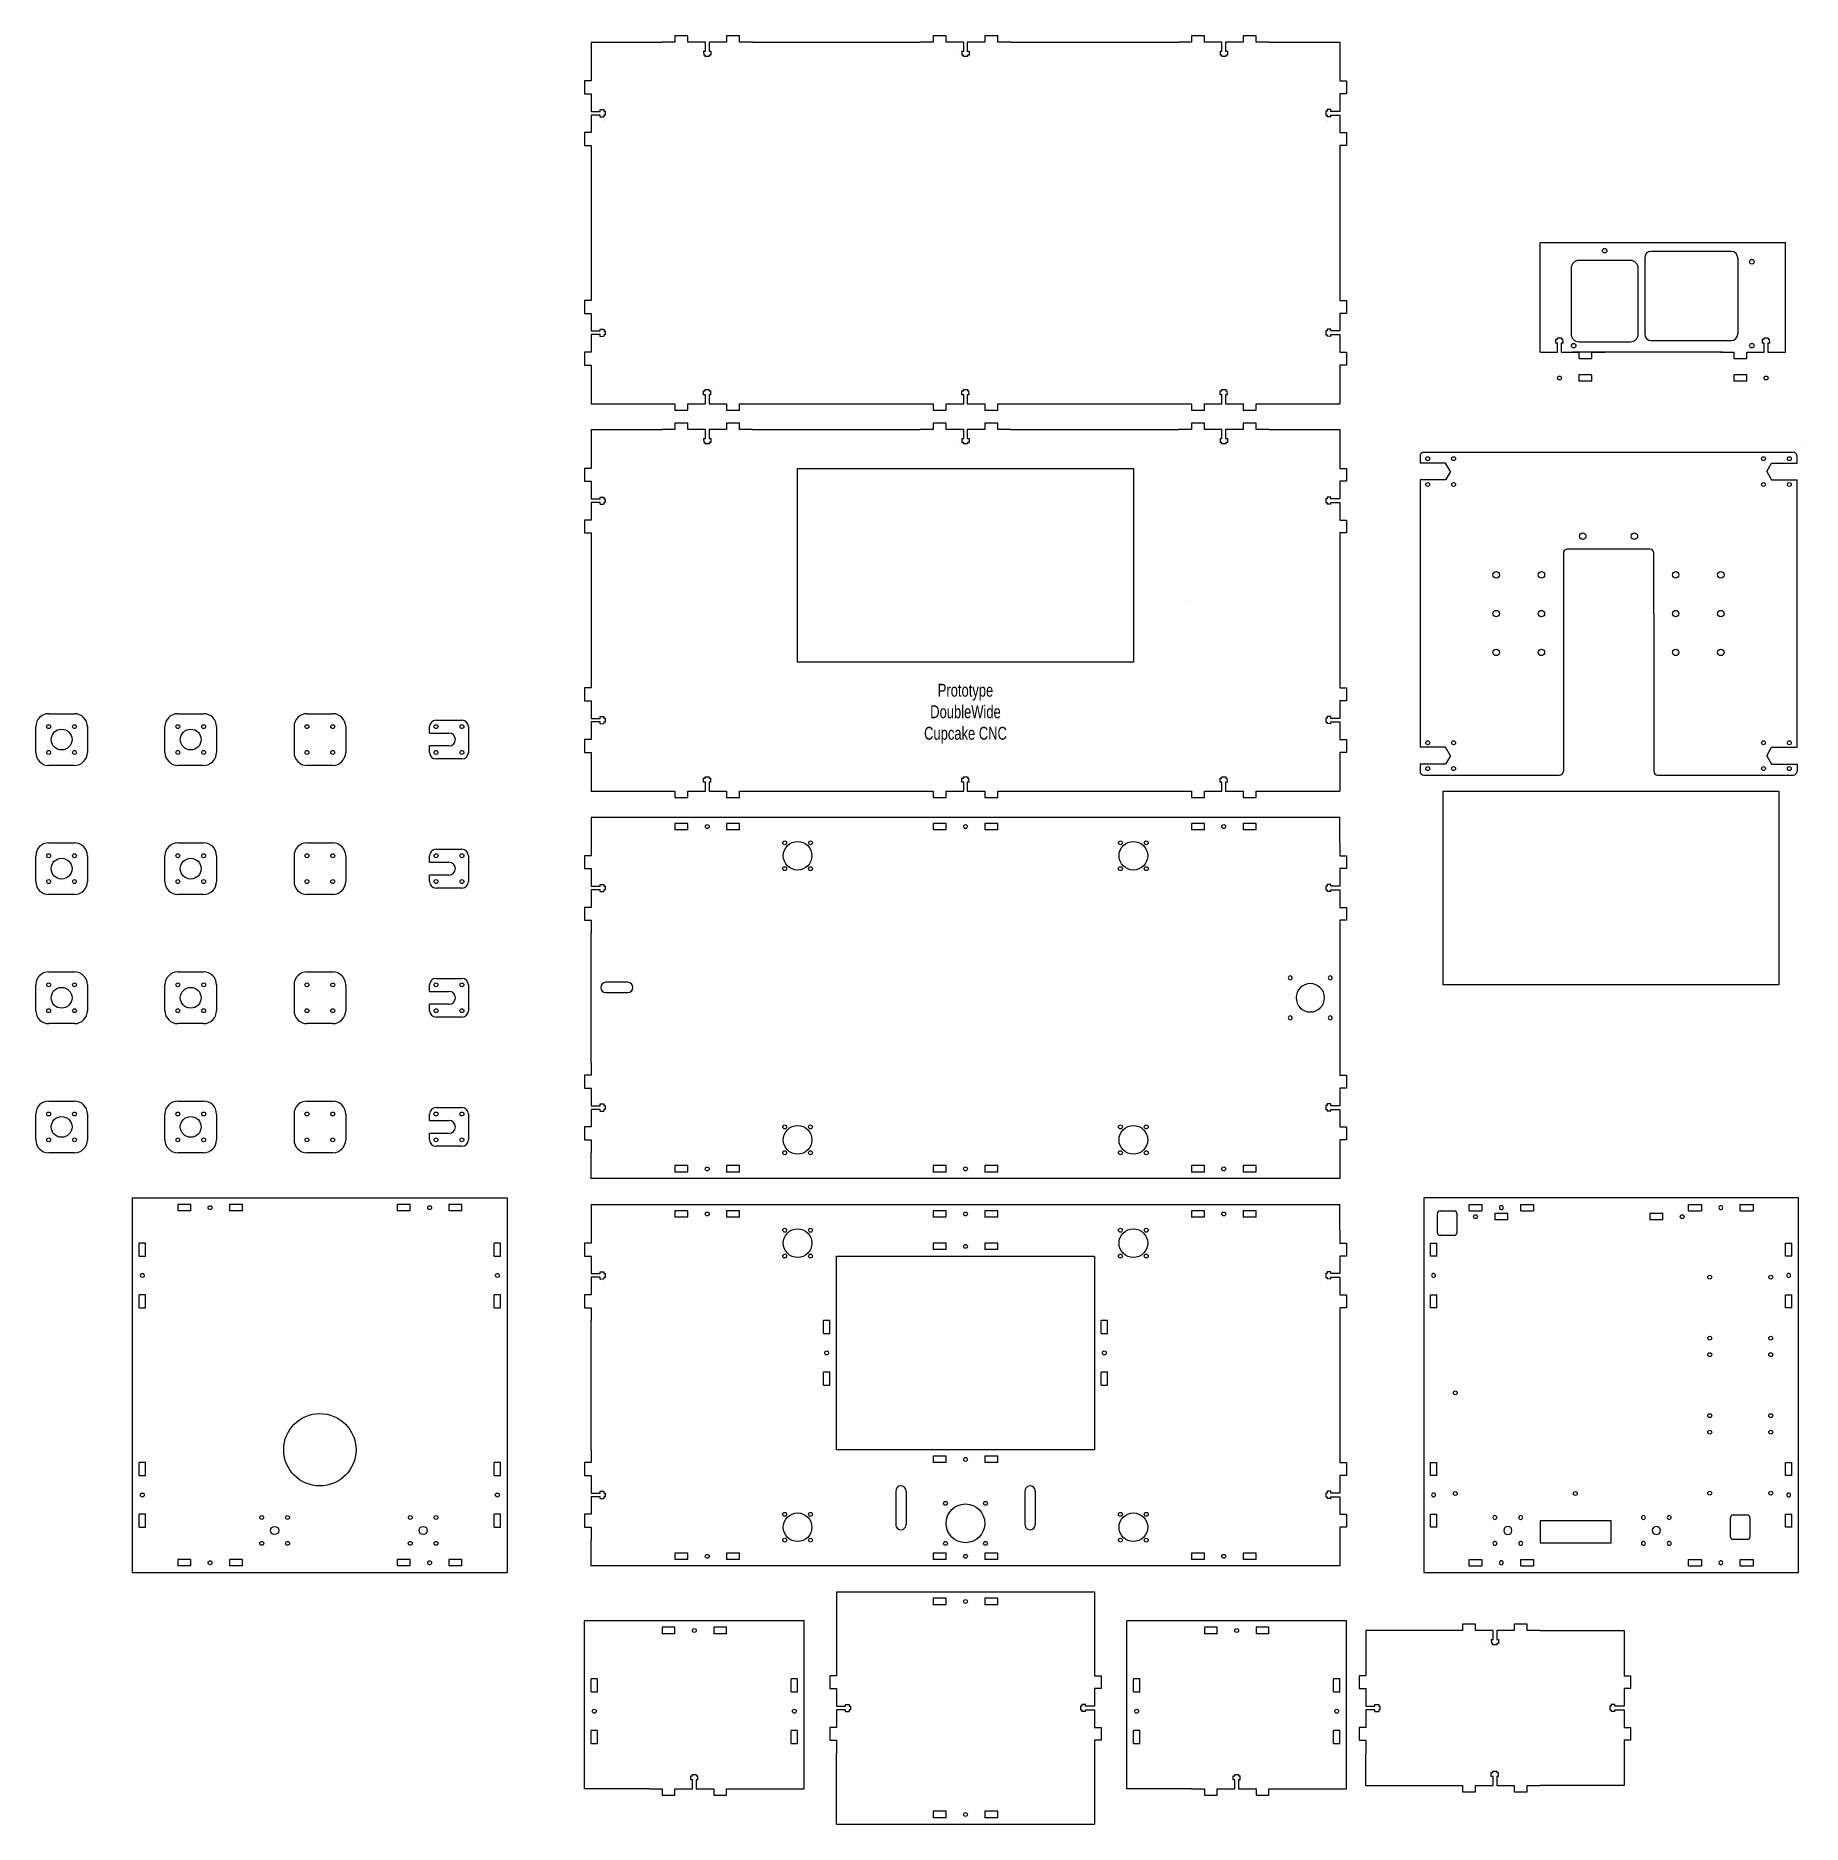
# Model space of a CAD drawing. Header units: millimetres. Extents: x -1720 to -352, y -2940 to -1555.
import ezdxf

# ---------------------------------------------------------------- set-up
doc = ezdxf.new("R2010")
doc.units = ezdxf.units.MM
doc.layers.get('0').update_dxf_attribs({"linetype": 'CONTINUOUS', "lineweight": 25, "true_color": 0x000000})
doc.styles.get("Standard").update_dxf_attribs({"font": 'txt', "width": 0.75})

# ---------------------------------------------------------------- blocks, each defined once
blk = doc.blocks.new('tgrips')
for p, q in [((0, 0), (10, 0)), ((10, 5), (20, 5)), ((10, 0), (10, 5)), ((20, 5), (20, 0)), ((20, 0), (33.6, 0)), ((33.6, 0), (33.6, -7)), ((36.4, -7), (36.4, 0)), ((36.4, 0), (50, 0)), ((50, 5), (60, 5)), ((50, 0), (50, 5)), ((60, 5), (60, 0)), ((60, 0), (70, 0)), ((70, 0), (70, 0)), ((32.2, -7), (32.2, -10)), ((33.6, -7), (32.2, -7)), ((32.2, -10), (33.5, -10)), ((33.5, -10), (33.5, -11)), ((33.5, -11), (36.5, -11)), ((37.8, -7), (36.4, -7)), ((36.5, -10), (37.7, -10)), ((36.5, -11), (36.5, -10)), ((37.8, -7), (37.7, -10)), ((40.5, -10), (40.5, -10))]:
    blk.add_line(p, q)
blk = doc.blocks.new('slot')
for p, q in [((5, 5), (15, 5)), ((5, 5), (5, 0)), ((5, 0), (15, 0)), ((15, 0), (15, 5)), ((45, 5), (45, 0)), ((45, 5), (55, 5)), ((55, 0), (55, 5)), ((45, 0), (55, 0))]:
    blk.add_line(p, q)
blk.add_circle((30, 2.5), 1.5)
blk = doc.blocks.new('steppernema17')
for centre, radius in [((-15.495, 15.495), 1.5), ((15.495, 15.495), 1.5), ((0, 0), 11), ((-15.495, -15.495), 1.5), ((15.495, -15.495), 1.5)]:
    blk.add_circle(centre, radius)
blk = doc.blocks.new('m8 holes')
for centre, radius in [((-10, 10), 1.5), ((0, 0), 3.17), ((10, 10), 1.5), ((-10, -10), 1.5), ((10, -10), 1.5)]:
    blk.add_circle(centre, radius)
blk = doc.blocks.new('stepperdriverboardholes')
for centre in [(-23.62, 23.62), (23.62, 23.62), (-23.62, -23.62), (23.62, -23.62)]:
    blk.add_circle(centre, 1.5)
blk = doc.blocks.new('bearing hole and guides')
for centre, radius in [((-10, 10), 1.5), ((0, 0), 11.1), ((10, 10), 1.5), ((-10, -10), 1.5), ((10, -10), 1.5)]:
    blk.add_circle(centre, radius)
blk = doc.blocks.new('nut cut outs')
for p, q in [((0, 7.5), (-6.5, 3.7)), ((-6.5, 3.7), (-6.5, -16)), ((0, 7.5), (6.5, 3.7)), ((6.5, 3.7), (6.5, -16))]:
    blk.add_line(p, q)
for centre in [(-10, 10), (10, 10), (-10, -10), (10, -10)]:
    blk.add_circle(centre, 1.5)

msp = doc.modelspace()

# ---------------------------------------------------------------- linework, layer by layer
for p, q in [((-1290, -1560), (-1290, -1580)), ((-1290, -1560), (-1235, -1560)), ((-1165, -1560), (-1035, -1560)), ((-965, -1560), (-835, -1560)), ((-765, -1560), (-710, -1560)), ((-710, -1560), (-710, -1580)), ((-1290, -1650), (-1290, -1750)), ((-710, -1650), (-710, -1750)), ((-555, -1800), (-555, -1715)), ((-555, -1715), (-365, -1715)), ((-365, -1800), (-365, -1715)), ((-474, -1727), (-474, -1786)), ((-407, -1722), (-469, -1722)), ((-402, -1727), (-402, -1786)), ((-555, -1800), (-541.4, -1800)), ((-542.8, -1793), (-542.8, -1790)), ((-542.8, -1790), (-541.5, -1790)), ((-541.4, -1793), (-542.8, -1793)), ((-541.5, -1789), (-538.5, -1789)), ((-541.5, -1790), (-541.5, -1789)), ((-541.4, -1800), (-541.4, -1793)), ((-538.6, -1793), (-538.6, -1800)), ((-537.2, -1793), (-538.6, -1793)), ((-538.6, -1800), (-525, -1800)), ((-538.5, -1789), (-538.5, -1790)), ((-538.5, -1790), (-537.3, -1790)), ((-537.2, -1793), (-537.3, -1790)), ((-534.5, -1790), (-534.5, -1790)), ((-413.6, -1800), (-530, -1800)), ((-525, -1800), (-525, -1805)), ((-515, -1800), (-505, -1800)), ((-515, -1805), (-515, -1800)), ((-505, -1800), (-505, -1800)), ((-469, -1791), (-407, -1791)), ((-415, -1800), (-405, -1800)), ((-405, -1800), (-405, -1805)), ((-395, -1800), (-381.4, -1800)), ((-395, -1805), (-395, -1800)), ((-382.8, -1793), (-382.8, -1790)), ((-382.8, -1790), (-381.5, -1790)), ((-381.4, -1793), (-382.8, -1793)), ((-381.5, -1789), (-378.5, -1789)), ((-381.5, -1790), (-381.5, -1789)), ((-381.4, -1800), (-381.4, -1793)), ((-378.6, -1793), (-378.6, -1800)), ((-377.2, -1793), (-378.6, -1793)), ((-378.6, -1800), (-365, -1800)), ((-378.5, -1789), (-378.5, -1790)), ((-378.5, -1790), (-377.3, -1790)), ((-377.2, -1793), (-377.3, -1790)), ((-374.5, -1790), (-374.5, -1790)), ((-525, -1805), (-515, -1805)), ((-405, -1805), (-395, -1805)), ((-1290, -1820), (-1290, -1840)), ((-710, -1820), (-710, -1840)), ((-515, -1817.5), (-525, -1817.5)), ((-525, -1817.5), (-525, -1822.5)), ((-515, -1822.5), (-525, -1822.5)), ((-515, -1822.5), (-515, -1817.5)), ((-395, -1817.5), (-405, -1817.5)), ((-405, -1817.5), (-405, -1822.5)), ((-395, -1822.5), (-405, -1822.5)), ((-395, -1822.5), (-395, -1817.5)), ((-1290, -1840), (-1235, -1840)), ((-1165, -1840), (-1035, -1840)), ((-965, -1840), (-835, -1840)), ((-765, -1840), (-710, -1840)), ((-1290, -1860), (-1290, -1880)), ((-1290, -1860), (-1235, -1860)), ((-1165, -1860), (-1035, -1860)), ((-965, -1860), (-835, -1860)), ((-765, -1860), (-710, -1860)), ((-710, -1860), (-710, -1880)), ((-648, -1880.5), (-648, -1886.1)), ((-645, -1877.5), (-359, -1877.5)), ((-356, -1886), (-356, -1880.5)), ((-352, -1872.5), (-352, -1872.5)), ((-1130, -1890), (-870, -1890)), ((-1130, -2040), (-1130, -1890)), ((-870, -1890), (-870, -2040)), ((-648, -1898.9), (-648, -2106)), ((-356, -2106), (-356, -1899)), ((-1290, -1950), (-1290, -2050)), ((-710, -1950), (-710, -2050)), ((-470, -1952.5), (-534, -1952.5)), ((-537, -1955.5), (-537, -2002.5)), ((-467, -2002.5), (-467, -1955.5)), ((-826.6, -1992), (-826.6, -1992)), ((-537, -2002.5), (-537, -2124.5)), ((-467, -2002.5), (-467, -2002.5)), ((-467, -2002.5), (-467, -2124.5)), ((-870, -2040), (-1130, -2040)), ((-1720, -2110), (-1720, -2090)), ((-1710, -2080), (-1690, -2080)), ((-1680, -2090), (-1680, -2110)), ((-1620, -2110), (-1620, -2090)), ((-1610, -2080), (-1590, -2080)), ((-1580, -2090), (-1580, -2110)), ((-1520, -2090), (-1520, -2110)), ((-1510, -2080), (-1490, -2080)), ((-1480, -2090), (-1480, -2110)), ((-1415, -2095), (-1415, -2090)), ((-1410, -2085), (-1390, -2085)), ((-1385, -2090), (-1385, -2110)), ((-1415, -2095), (-1400, -2095)), ((-1400, -2105), (-1415, -2105)), ((-1415, -2110), (-1415, -2105)), ((-1400, -2095), (-1400, -2095)), ((-1390, -2115), (-1410, -2115)), ((-648, -2119), (-648, -2124.5)), ((-356, -2119), (-356, -2124.5)), ((-1690, -2120), (-1710, -2120)), ((-1590, -2120), (-1610, -2120)), ((-1490, -2120), (-1510, -2120)), ((-1290, -2120), (-1290, -2140)), ((-710, -2120), (-710, -2140)), ((-645, -2127.5), (-540, -2127.5)), ((-464, -2127.5), (-359, -2127.5)), ((-1290, -2140), (-1235, -2140)), ((-1165, -2140), (-1035, -2140)), ((-965, -2140), (-835, -2140)), ((-765, -2140), (-710, -2140)), ((-630, -2140), (-370, -2140)), ((-630, -2290), (-630, -2140)), ((-370, -2140), (-370, -2290)), ((-1290, -2160), (-710, -2160)), ((-1290, -2160), (-1290, -2180)), ((-710, -2180), (-710, -2160)), ((-1710, -2180), (-1690, -2180)), ((-1610, -2180), (-1590, -2180)), ((-1510, -2180), (-1490, -2180)), ((-1410, -2185), (-1390, -2185)), ((-1720, -2210), (-1720, -2190)), ((-1680, -2190), (-1680, -2210)), ((-1620, -2210), (-1620, -2190)), ((-1580, -2190), (-1580, -2210)), ((-1520, -2190), (-1520, -2210)), ((-1480, -2190), (-1480, -2210)), ((-1415, -2195), (-1415, -2190)), ((-1415, -2195), (-1400, -2195)), ((-1400, -2195), (-1400, -2195)), ((-1385, -2190), (-1385, -2210)), ((-1400, -2205), (-1415, -2205)), ((-1415, -2210), (-1415, -2205)), ((-1390, -2215), (-1410, -2215)), ((-1690, -2220), (-1710, -2220)), ((-1590, -2220), (-1610, -2220)), ((-1490, -2220), (-1510, -2220)), ((-1290, -2350), (-1290, -2250)), ((-710, -2250), (-710, -2350)), ((-1710, -2280), (-1690, -2280)), ((-1610, -2280), (-1590, -2280)), ((-1510, -2280), (-1490, -2280)), ((-1410, -2285), (-1390, -2285)), ((-1720, -2310), (-1720, -2290)), ((-1680, -2290), (-1680, -2310)), ((-1620, -2310), (-1620, -2290)), ((-1580, -2290), (-1580, -2310)), ((-1520, -2290), (-1520, -2310)), ((-1480, -2290), (-1480, -2310)), ((-1415, -2295), (-1415, -2290)), ((-1415, -2295), (-1400, -2295)), ((-1400, -2295), (-1400, -2295)), ((-1385, -2290), (-1385, -2310)), ((-1261.5, -2288), (-1278.5, -2288)), ((-1278.5, -2296), (-1261.5, -2296)), ((-370, -2290), (-630, -2290)), ((-1400, -2305), (-1415, -2305)), ((-1415, -2310), (-1415, -2305)), ((-1690, -2320), (-1710, -2320)), ((-1590, -2320), (-1610, -2320)), ((-1490, -2320), (-1510, -2320)), ((-1390, -2315), (-1410, -2315)), ((-1290, -2360), (-1290, -2360)), ((-1710, -2380), (-1690, -2380)), ((-1610, -2380), (-1590, -2380)), ((-1510, -2380), (-1490, -2380)), ((-1720, -2410), (-1720, -2390)), ((-1680, -2390), (-1680, -2410)), ((-1620, -2410), (-1620, -2390)), ((-1580, -2390), (-1580, -2410)), ((-1520, -2390), (-1520, -2410)), ((-1480, -2390), (-1480, -2410)), ((-1415, -2395), (-1415, -2390)), ((-1415, -2395), (-1400, -2395)), ((-1410, -2385), (-1390, -2385)), ((-1400, -2395), (-1400, -2395)), ((-1385, -2390), (-1385, -2410)), ((-1400, -2405), (-1415, -2405)), ((-1415, -2410), (-1415, -2405)), ((-1690, -2420), (-1710, -2420)), ((-1590, -2420), (-1610, -2420)), ((-1490, -2420), (-1510, -2420)), ((-1390, -2415), (-1410, -2415)), ((-1290, -2440), (-1290, -2420)), ((-710, -2420), (-710, -2440)), ((-710, -2440), (-1290, -2440)), ((-1645, -2455), (-1355, -2455)), ((-1645, -2745), (-1645, -2455)), ((-1355, -2455), (-1355, -2745)), ((-1290, -2460), (-710, -2460)), ((-1290, -2460), (-1290, -2480)), ((-710, -2480), (-710, -2460)), ((-355, -2455), (-645, -2455)), ((-645, -2455), (-645, -2745)), ((-632.5, -2465), (-621.5, -2465)), ((-355, -2745), (-355, -2455)), ((-634.5, -2482), (-634.5, -2467)), ((-619.5, -2467), (-619.5, -2482)), ((-580, -2467), (-590, -2467)), ((-590, -2467), (-590, -2472)), ((-580, -2472), (-590, -2472)), ((-580, -2472), (-580, -2467)), ((-460, -2467), (-470, -2467)), ((-470, -2467), (-470, -2472)), ((-460, -2472), (-470, -2472)), ((-460, -2472), (-460, -2467)), ((-621.5, -2484), (-632.5, -2484)), ((-1100, -2500), (-900, -2500)), ((-1100, -2650), (-1100, -2500)), ((-900, -2500), (-900, -2650)), ((-1290, -2650), (-1290, -2550)), ((-710, -2550), (-710, -2650)), ((-900, -2650), (-1100, -2650)), ((-1290, -2660), (-1290, -2660)), ((-1054, -2682), (-1054, -2708)), ((-1046, -2682), (-1046, -2708)), ((-954, -2682.1), (-954, -2708)), ((-946, -2682), (-946, -2708)), ((-405.5, -2700.5), (-394.5, -2700.5)), ((-555, -2705), (-555, -2722)), ((-500, -2705), (-555, -2705)), ((-500, -2722), (-500, -2705)), ((-407.5, -2717.5), (-407.5, -2702.5)), ((-392.5, -2702.5), (-392.5, -2717.5)), ((-1290, -2740), (-1290, -2720)), ((-710, -2720), (-710, -2740)), ((-555, -2722), (-500, -2722)), ((-394.5, -2719.5), (-405.5, -2719.5)), ((-710, -2740), (-1290, -2740)), ((-1645, -2745), (-1355, -2745)), ((-645, -2745), (-355, -2745)), ((-1100, -2760), (-1100, -2815)), ((-1100, -2760), (-900, -2760)), ((-900, -2760), (-900, -2815)), ((-1295, -2912.5), (-1295, -2782.5)), ((-1125, -2782.5), (-1295, -2782.5)), ((-1125, -2912.5), (-1125, -2782.5)), ((-875, -2912.5), (-875, -2782.5)), ((-705, -2782.5), (-875, -2782.5)), ((-705, -2912.5), (-705, -2782.5)), ((-690, -2790), (-690, -2815)), ((-625, -2790), (-690, -2790)), ((-555, -2790), (-490, -2790)), ((-490, -2790), (-490, -2815)), ((-1100, -2940), (-1100, -2885)), ((-900, -2885), (-900, -2910)), ((-900, -2885), (-900, -2940)), ((-690, -2910), (-690, -2885)), ((-490, -2885), (-490, -2910)), ((-490, -2885), (-490, -2910)), ((-1245, -2912.5), (-1295, -2912.5)), ((-1175, -2912.5), (-1125, -2912.5)), ((-825, -2912.5), (-875, -2912.5)), ((-755, -2912.5), (-705, -2912.5)), ((-690, -2910), (-625, -2910)), ((-490, -2910), (-555, -2910)), ((-1100, -2940), (-900, -2940))]:
    msp.add_line(p, q)
msp.add_lwpolyline([(-485, -1729), (-525, -1729, 0.414214), (-531, -1735), (-531, -1786, 0.414214), (-525, -1792), (-485, -1792, 0.414214), (-479, -1786), (-479, -1735, 0.414214), (-485, -1729)], format="xyb")
for centre, radius in [((-505, -1721.4), 1.75), ((-391, -1730), 1.75), ((-529, -1795), 1.75), ((-391, -1795), 1.75), ((-540, -1820), 1.5), ((-380, -1820), 1.5), ((-522, -1942.5), 2.5), ((-482, -1942.5), 2.5), ((-589, -1972.5), 2.5), ((-554, -1972.5), 2.5), ((-450, -1972.5), 2.5), ((-415, -1972.5), 2.5), ((-589, -2002.5), 2.5), ((-554, -2002.5), 2.5), ((-450, -2002.5), 2.5), ((-415, -2002.5), 2.5), ((-589, -2032.5), 2.5), ((-554, -2032.5), 2.5), ((-450, -2032.5), 2.5), ((-415, -2032.5), 2.5), ((-1710, -2090), 1.5), ((-1690, -2090), 1.5), ((-1610, -2090), 1.5), ((-1590, -2090), 1.5), ((-1510, -2090), 1.5), ((-1490, -2090), 1.5), ((-1410, -2090), 1.5), ((-1390, -2090), 1.5), ((-1700, -2100), 8.06), ((-1600, -2100), 8.06), ((-1710, -2110), 1.5), ((-1690, -2110), 1.5), ((-1610, -2110), 1.5), ((-1590, -2110), 1.5), ((-1510, -2110), 1.5), ((-1490, -2110), 1.5), ((-1410, -2110), 1.5), ((-1390, -2110), 1.5), ((-1710, -2190), 1.5), ((-1700, -2200), 8.06), ((-1690, -2190), 1.5), ((-1610, -2190), 1.5), ((-1600, -2200), 8.06), ((-1590, -2190), 1.5), ((-1510, -2190), 1.5), ((-1490, -2190), 1.5), ((-1410, -2190), 1.5), ((-1390, -2190), 1.5), ((-1710, -2210), 1.5), ((-1690, -2210), 1.5), ((-1610, -2210), 1.5), ((-1590, -2210), 1.5), ((-1510, -2210), 1.5), ((-1490, -2210), 1.5), ((-1410, -2210), 1.5), ((-1390, -2210), 1.5), ((-1710, -2290), 1.5), ((-1700, -2300), 8.06), ((-1690, -2290), 1.5), ((-1610, -2290), 1.5), ((-1600, -2300), 8.06), ((-1590, -2290), 1.5), ((-1510, -2290), 1.5), ((-1490, -2290), 1.5), ((-1410, -2290), 1.5), ((-1390, -2290), 1.5), ((-1710, -2310), 1.5), ((-1690, -2310), 1.5), ((-1610, -2310), 1.5), ((-1590, -2310), 1.5), ((-1510, -2310), 1.5), ((-1490, -2310), 1.5), ((-1410, -2310), 1.5), ((-1390, -2310), 1.5), ((-1710, -2390), 1.5), ((-1700, -2400), 8.06), ((-1690, -2390), 1.5), ((-1610, -2390), 1.5), ((-1600, -2400), 8.06), ((-1590, -2390), 1.5), ((-1510, -2390), 1.5), ((-1490, -2390), 1.5), ((-1410, -2390), 1.5), ((-1390, -2390), 1.5), ((-1710, -2410), 1.5), ((-1690, -2410), 1.5), ((-1610, -2410), 1.5), ((-1590, -2410), 1.5), ((-1510, -2410), 1.5), ((-1490, -2410), 1.5), ((-1410, -2410), 1.5), ((-1390, -2410), 1.5), ((-605, -2469.5), 1.5), ((-445, -2469.5), 1.5), ((-620.7, -2605.9), 1.5), ((-1500, -2650), 28), ((-620.7, -2683.9), 1.5), ((-527.7, -2683.9), 1.5), ((-1015.5, -2691.5), 1.5), ((-1000, -2707), 15), ((-984.5, -2691.5), 1.5), ((-1015.5, -2722.5), 1.5), ((-984.5, -2722.5), 1.5)]:
    msp.add_circle(centre, radius)
for centre, radius, start, end in [((-469, -1727), 5, 90, 180), ((-407, -1727), 5, 360, 90), ((-469, -1786), 5, 180, 270), ((-407, -1786), 5, 270, 360), ((-645, -1880.5), 3, 90, 180), ((-359, -1880.5), 3, 0, 90), ((-534, -1955.5), 3, 90, 180), ((-470, -1955.5), 3, 0, 90), ((-502, -2002.5), 35, 359.9991, 0), ((-1710, -2090), 10, 90, 180), ((-1690, -2090), 10, 360, 90), ((-1610, -2090), 10, 90, 180), ((-1590, -2090), 10, 360, 90), ((-1510, -2090), 10, 90, 180), ((-1490, -2090), 10, 360, 90), ((-1410, -2090), 5, 90, 180), ((-1390, -2090), 5, 360, 90), ((-1400, -2100), 5, 270, 90), ((-1710, -2110), 10, 180, 270), ((-1690, -2110), 10, 270, 360), ((-1610, -2110), 10, 180, 270), ((-1590, -2110), 10, 270, 360), ((-1510, -2110), 10, 180, 270), ((-1490, -2110), 10, 270, 360), ((-1410, -2110), 5, 180, 270), ((-1390, -2110), 5, 270, 360), ((-645, -2124.5), 3, 180, 270), ((-540, -2124.5), 3, 270, 0), ((-464, -2124.5), 3, 180, 270), ((-359, -2124.5), 3, 270, 0), ((-1710, -2190), 10, 90, 180), ((-1690, -2190), 10, 360, 90), ((-1610, -2190), 10, 90, 180), ((-1590, -2190), 10, 360, 90), ((-1510, -2190), 10, 90, 180), ((-1490, -2190), 10, 360, 90), ((-1410, -2190), 5, 90, 180), ((-1390, -2190), 5, 360, 90), ((-1400, -2200), 5, 270, 90), ((-1710, -2210), 10, 180, 270), ((-1690, -2210), 10, 270, 360), ((-1610, -2210), 10, 180, 270), ((-1590, -2210), 10, 270, 360), ((-1510, -2210), 10, 180, 270), ((-1490, -2210), 10, 270, 360), ((-1410, -2210), 5, 180, 270), ((-1390, -2210), 5, 270, 360), ((-1710, -2290), 10, 90, 180), ((-1690, -2290), 10, 360, 90), ((-1610, -2290), 10, 90, 180), ((-1590, -2290), 10, 360, 90), ((-1510, -2290), 10, 90, 180), ((-1490, -2290), 10, 360, 90), ((-1410, -2290), 5, 90, 180), ((-1390, -2290), 5, 360, 90), ((-1400, -2300), 5, 270, 90), ((-1278.5, -2292), 4, 90, 270), ((-1261.5, -2292), 4, 270, 90), ((-1710, -2310), 10, 180, 270), ((-1690, -2310), 10, 270, 360), ((-1610, -2310), 10, 180, 270), ((-1590, -2310), 10, 270, 360), ((-1510, -2310), 10, 180, 270), ((-1490, -2310), 10, 270, 360), ((-1410, -2310), 5, 180, 270), ((-1390, -2310), 5, 270, 360), ((-1710, -2390), 10, 90, 180), ((-1690, -2390), 10, 360, 90), ((-1610, -2390), 10, 90, 180), ((-1590, -2390), 10, 360, 90), ((-1510, -2390), 10, 90, 180), ((-1490, -2390), 10, 360, 90), ((-1410, -2390), 5, 90, 180), ((-1400, -2400), 5, 270, 90), ((-1390, -2390), 5, 360, 90), ((-1710, -2410), 10, 180, 270), ((-1690, -2410), 10, 270, 360), ((-1610, -2410), 10, 180, 270), ((-1590, -2410), 10, 270, 360), ((-1510, -2410), 10, 180, 270), ((-1490, -2410), 10, 270, 360), ((-1410, -2410), 5, 180, 270), ((-1390, -2410), 5, 270, 360), ((-632.5, -2467), 2, 90, 180), ((-621.5, -2467), 2, 360, 90), ((-632.5, -2482), 2, 180, 270), ((-621.5, -2482), 2, 270, 360), ((-1050, -2682), 4, 0.0087, 179.3265), ((-950, -2682), 4, 0.0087, 180.6897), ((-405.5, -2702.5), 2, 90, 180), ((-394.5, -2702.5), 2, 360, 90), ((-1050, -2708), 4, 180.0081, 0.0087), ((-950, -2708), 4, 180, 0.0087), ((-405.5, -2717.5), 2, 180, 270), ((-394.5, -2717.5), 2, 270, 360)]:
    msp.add_arc(centre, radius, start, end)

# ---------------------------------------------------------------- block references
at = {"yscale": -1}
for name, p, rotation in [('tgrips', (-1165, -1560), 180), ('tgrips', (-965, -1560), 180), ('tgrips', (-765, -1560), 180), ('tgrips', (-1290, -1580), 270), ('tgrips', (-1290, -1750), 270), ('tgrips', (-1165, -1860), 180), ('tgrips', (-965, -1860), 180), ('tgrips', (-765, -1860), 180), ('tgrips', (-1290, -1880), 270), ('tgrips', (-1290, -2050), 270), ('tgrips', (-1290, -2180), 270), ('tgrips', (-1290, -2350), 270), ('slot', (-615, -2460), 360), ('slot', (-445, -2460), 360), ('tgrips', (-1290, -2480), 270), ('slot', (-640, -2545), 89.99999999999999), ('slot', (-365, -2545), 89.99999999999999), ('tgrips', (-1290, -2650), 270), ('slot', (-640, -2715), 89.99999999999999), ('slot', (-365, -2715), 89.99999999999999), ('m8 holes', (-580, -2712.5), 180), ('m8 holes', (-465, -2712.5), 180), ('slot', (-615, -2735), 360), ('slot', (-445, -2735), 360), ('tgrips', (-555, -2790), 180), ('tgrips', (-1100, -2815), 270), ('tgrips', (-690, -2815), 270)]:
    msp.add_blockref(name, p, dxfattribs=dict(at, rotation=rotation))
for name, p, rotation in [('tgrips', (-710, -1580), 270), ('tgrips', (-710, -1750), 270), ('tgrips', (-710, -1880), 270), ('nut cut outs', (-632, -1892.5), 270), ('nut cut outs', (-372, -1892.5), 90), ('tgrips', (-710, -2050), 270), ('nut cut outs', (-632, -2112.5), 270), ('nut cut outs', (-372, -2112.5), 90), ('slot', (-1170, -2164.9), 180), ('slot', (-970, -2164.9), 180), ('slot', (-770, -2164.9), 180), ('bearing hole and guides', (-1130, -2190), 90), ('bearing hole and guides', (-870, -2190), 90), ('tgrips', (-710, -2180), 270), ('tgrips', (-710, -2350), 270), ('bearing hole and guides', (-1130, -2410), 90), ('bearing hole and guides', (-870, -2410), 90), ('slot', (-1170, -2430), 180), ('slot', (-970, -2430), 180), ('slot', (-770, -2430), 180), ('slot', (-1555, -2460), 180), ('slot', (-1385, -2460), 180), ('slot', (-1170, -2464.9), 180), ('slot', (-970, -2464.9), 180), ('slot', (-770, -2464.9), 180), ('bearing hole and guides', (-1130, -2490), 90), ('bearing hole and guides', (-870, -2490), 90), ('slot', (-1635, -2545), 90), ('slot', (-1360, -2545), 90), ('slot', (-970, -2490), 180), ('tgrips', (-710, -2480), 270), ('slot', (-1105, -2605), 90), ('slot', (-890, -2605), 90), ('slot', (-970, -2655), 180), ('tgrips', (-710, -2650), 270), ('slot', (-1635, -2715), 90), ('slot', (-1360, -2715), 90), ('bearing hole and guides', (-1130, -2710), 90), ('bearing hole and guides', (-870, -2710), 90), ('slot', (-1555, -2735), 180), ('slot', (-1385, -2735), 180), ('slot', (-1170, -2730), 180), ('slot', (-970, -2730), 180), ('slot', (-770, -2730), 180), ('slot', (-970, -2765), 180), ('slot', (-1180, -2787.5), 180), ('slot', (-760, -2787.5), 180), ('tgrips', (-900, -2815), 270), ('tgrips', (-490, -2815), 270), ('slot', (-1285, -2882.5), 90), ('slot', (-1130, -2882.5), 90), ('slot', (-865, -2882.5), 90), ('slot', (-710, -2882.5), 90), ('slot', (-970, -2930), 180)]:
    msp.add_blockref(name, p, dxfattribs=dict(rotation=rotation))
for name, p in [('tgrips', (-1235, -1840)), ('tgrips', (-1035, -1840)), ('tgrips', (-835, -1840)), ('tgrips', (-1235, -2140)), ('tgrips', (-1035, -2140)), ('tgrips', (-835, -2140)), ('steppernema17', (-733, -2300)), ('tgrips', (-1245, -2912.5)), ('tgrips', (-825, -2912.5)), ('tgrips', (-625, -2910))]:
    msp.add_blockref(name, p, dxfattribs=at)
for name, p in [('stepperdriverboardholes', (-400, -2540)), ('stepperdriverboardholes', (-400, -2600)), ('stepperdriverboardholes', (-400, -2660)), ('m8 holes', (-1535, -2712.5)), ('m8 holes', (-1420, -2712.5))]:
    msp.add_blockref(name, p)

# ---------------------------------------------------------------- texts
at = {"insert": (-1000, -2080), "char_height": 10, "width": 100, "attachment_point": 5}
msp.add_mtext('Prototype\\~\\PDoubleWide\\PCupcake\\~CNC', dxfattribs=at)

doc.saveas('drawing.dxf')
